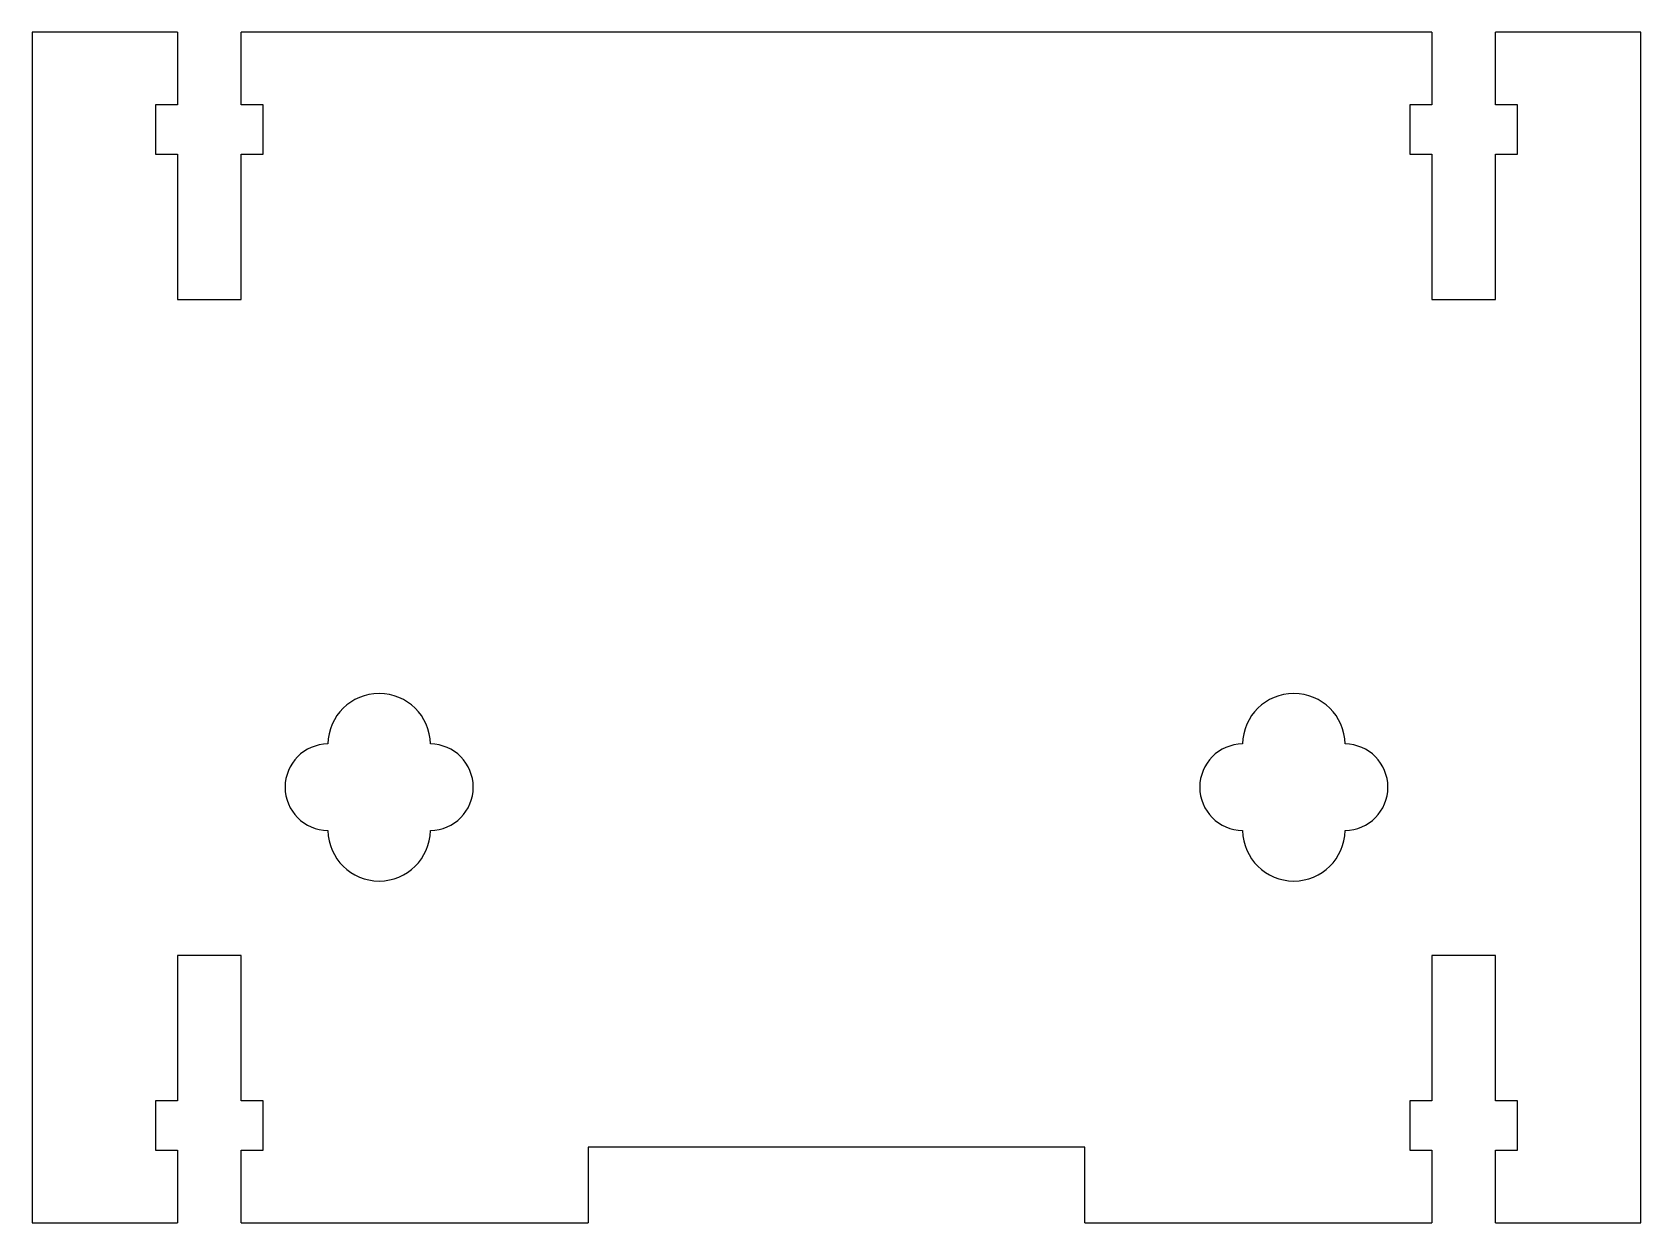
# Model space of a CAD drawing. Header units: millimetres. Extents: x -55 to 55, y -41 to 41.
import ezdxf

# ---------------------------------------------------------------- set-up
doc = ezdxf.new("R2010")
doc.units = ezdxf.units.MM

msp = doc.modelspace()

# ---------------------------------------------------------------- linework, layer by layer
at = {"color": 7, "linetype": 'Continuous', "lineweight": 25}
for p, q in [((-55.4, 41), (-55.4, -41)), ((-45.4, 41), (-55.4, 41)), ((-45.4, 41), (-45.4, 36)), ((-41, 36), (-41, 41)), ((41, 41), (-41, 41)), ((41, 41), (41, 36)), ((45.4, 36), (45.4, 41)), ((55.4, 41), (45.4, 41)), ((55.4, -41), (55.4, 41)), ((-45.4, 36), (-46.9, 36)), ((-46.9, 36), (-46.9, 32.6)), ((-39.5, 36), (-41, 36)), ((-39.5, 32.6), (-39.5, 36)), ((41, 36), (39.5, 36)), ((39.5, 36), (39.5, 32.6)), ((46.9, 36), (45.4, 36)), ((46.9, 32.6), (46.9, 36)), ((-46.9, 32.6), (-45.4, 32.6)), ((-45.4, 32.6), (-45.4, 22.6)), ((-41, 22.6), (-41, 32.6)), ((-41, 32.6), (-39.5, 32.6)), ((39.5, 32.6), (41, 32.6)), ((41, 32.6), (41, 22.6)), ((45.4, 22.6), (45.4, 32.6)), ((45.4, 32.6), (46.9, 32.6)), ((-45.4, 22.6), (-41, 22.6)), ((41, 22.6), (45.4, 22.6)), ((-41, -22.6), (-45.4, -22.6)), ((-45.4, -22.6), (-45.4, -32.6)), ((-41, -32.6), (-41, -22.6)), ((45.4, -22.6), (41, -22.6)), ((41, -22.6), (41, -32.6)), ((45.4, -32.6), (45.4, -22.6)), ((-45.4, -32.6), (-46.9, -32.6)), ((-46.9, -32.6), (-46.9, -36)), ((-39.5, -32.6), (-41, -32.6)), ((-39.5, -36), (-39.5, -32.6)), ((41, -32.6), (39.5, -32.6)), ((39.5, -32.6), (39.5, -36)), ((46.9, -32.6), (45.4, -32.6)), ((46.9, -36), (46.9, -32.6)), ((-46.9, -36), (-45.4, -36)), ((-45.4, -36), (-45.4, -41)), ((-41, -41), (-41, -36)), ((-41, -36), (-39.5, -36)), ((17.1, -35.8), (-17.1, -35.8)), ((-17.1, -35.8), (-17.1, -41)), ((17.1, -41), (17.1, -35.8)), ((39.5, -36), (41, -36)), ((41, -36), (41, -41)), ((45.4, -41), (45.4, -36)), ((45.4, -36), (46.9, -36)), ((-55.4, -41), (-45.4, -41)), ((-41, -41), (-17.1, -41)), ((17.1, -41), (41, -41)), ((45.4, -41), (55.4, -41))]:
    msp.add_line(p, q, dxfattribs=at)
for centre, radius, start, end in [((-31.5, -8.07), 3.53, 0.8296, 179.1704), ((31.5, -8.07), 3.53, 0.8296, 179.1704), ((-35, -11), 2.98, 90.5795, 269.4205), ((-28, -11), 2.98, 270.5795, 89.4205), ((28, -11), 2.98, 90.5795, 269.4205), ((35, -11), 2.98, 270.5795, 89.4205), ((-31.5, -13.93), 3.53, 180.8296, 359.1704), ((31.5, -13.93), 3.53, 180.8296, 359.1704)]:
    msp.add_arc(centre, radius, start, end, dxfattribs=at)

doc.saveas('drawing.dxf')
